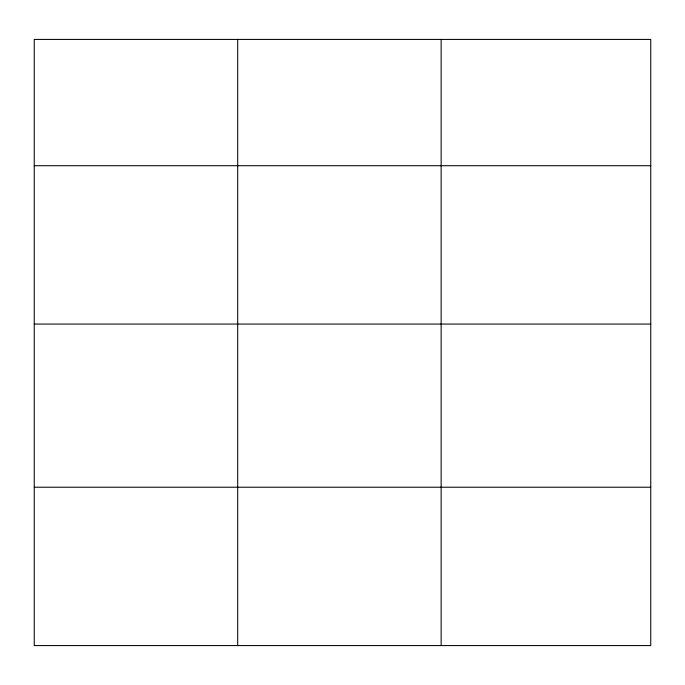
<?xml version="1.0" encoding="UTF-8"?>
<svg xmlns="http://www.w3.org/2000/svg" width="685" height="685" viewBox="0 0 685 685"><rect width="100%" height="100%" fill="white"/><g stroke="black" fill="none" stroke-linecap="round" stroke-linejoin="round"><path stroke-width="1.03" d="M650.75 324.065L650.75 39.422L34.25 39.422L34.25 645.578L650.75 645.578L650.75 324.065L34.25 324.065M34.25 165.71L650.75 165.71M34.25 487.223L650.75 487.223M441.14 39.422L441.14 645.578M237.695 39.422L237.695 645.578"/></g></svg>
